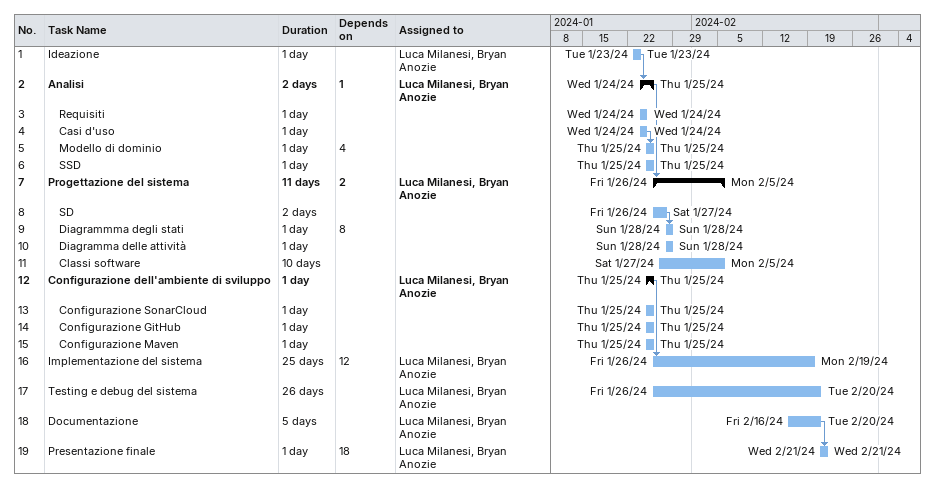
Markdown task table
| ID | Level | Task | Duration | Start | Finish | Predecessors | Resources |
|---|---|---|---|---|---|---|---|
| 1 | 1 | Ideazione | 1d | 2024-01-23 | 2024-01-23 |  | Luca Milanesi, Bryan Anozie |
| 2 | 1 | **Analisi** | 2d | 2024-01-24 | 2024-01-25 | 1 | Luca Milanesi, Bryan Anozie |
| 3 | 2 | Requisiti | 1d | 2024-01-24 | 2024-01-24 |  |  |
| 4 | 2 | Casi d'uso | 1d | 2024-01-24 | 2024-01-24 |  |  |
| 5 | 2 | Modello di dominio | 1d | 2024-01-25 | 2024-01-25 | 4 |  |
| 6 | 2 | SSD | 1d | 2024-01-25 | 2024-01-25 |  |  |
| 7 | 1 | **Progettazione del sistema** | 11d | 2024-01-26 | 2024-02-05 | 2 | Luca Milanesi, Bryan Anozie |
| 8 | 2 | SD | 2d | 2024-01-26 | 2024-01-27 |  |  |
| 9 | 2 | Diagrammma degli stati | 1d | 2024-01-28 | 2024-01-28 | 8 |  |
| 10 | 2 | Diagramma delle attività | 1d | 2024-01-28 | 2024-01-28 |  |  |
| 11 | 2 | Classi software | 10d | 2024-01-27 | 2024-02-05 |  |  |
| 12 | 1 | **Configurazione dell'ambiente di sviluppo** | 1d | 2024-01-25 | 2024-01-25 |  | Luca Milanesi, Bryan Anozie |
| 13 | 2 | Configurazione SonarCloud | 1d | 2024-01-25 | 2024-01-25 |  |  |
| 14 | 2 | Configurazione GitHub | 1d | 2024-01-25 | 2024-01-25 |  |  |
| 15 | 2 | Configurazione Maven | 1d | 2024-01-25 | 2024-01-25 |  |  |
| 16 | 1 | Implementazione del sistema | 25d | 2024-01-26 | 2024-02-19 | 12 | Luca Milanesi, Bryan Anozie |
| 17 | 1 | Testing e debug del sistema | 26d | 2024-01-26 | 2024-02-20 |  | Luca Milanesi, Bryan Anozie |
| 18 | 1 | Documentazione | 5d | 2024-02-16 | 2024-02-20 |  | Luca Milanesi, Bryan Anozie |
| 19 | 1 | Presentazione finale | 1d | 2024-02-21 | 2024-02-21 | 18 | Luca Milanesi, Bryan Anozie |
